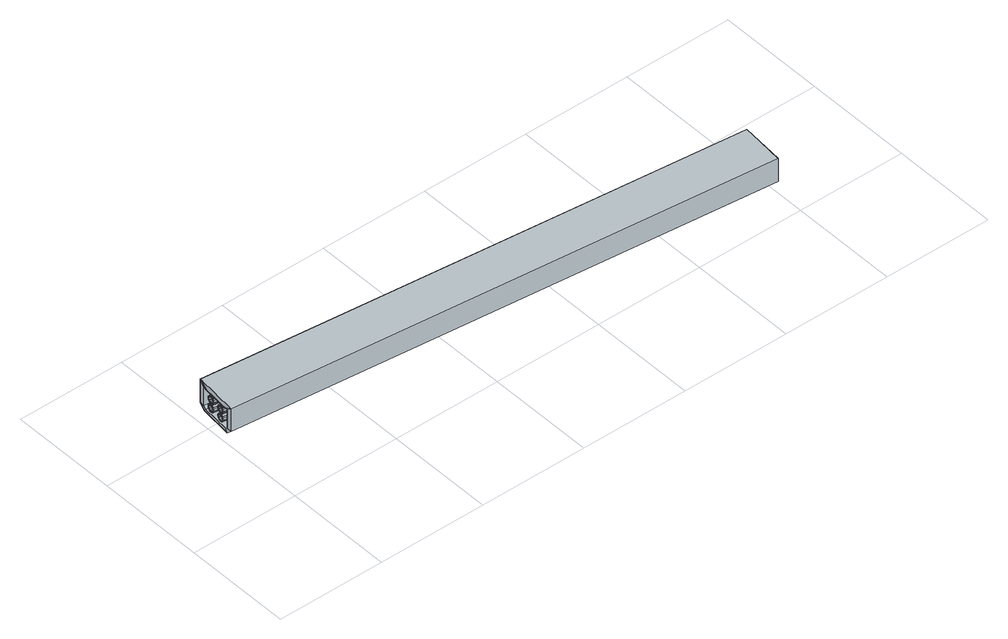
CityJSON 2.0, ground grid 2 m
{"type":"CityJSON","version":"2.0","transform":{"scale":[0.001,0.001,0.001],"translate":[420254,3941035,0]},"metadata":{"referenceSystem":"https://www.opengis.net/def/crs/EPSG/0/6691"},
"CityObjects":{
"object1":{"type":"GenericCityObject","attributes":{"function":"4700","DmGeometricAttribute.dmCode":"0001","occupierType":"300"},"geometry":[{"type":"MultiSurface","lod":"3","boundaries":[[[0,1,2]],[[2,3,4,5]],[[3,6,7,4]],[[6,8,9,7]],[[8,10,11,9]],[[10,12,13,11]],[[12,2,5,13]],[[14,1,15,16]],[[1,0,17,15]],[[0,18,19,17]],[[18,20,21,19]],[[22,23,21]],[[22,24,25,23]],[[24,26,27,25]],[[26,14,16,27]],[[11,23,25,9]],[[9,25,27,7]],[[11,21,23]],[[13,17,19]],[[11,13,19,21]],[[13,5,15,17]],[[5,4,16,15]],[[27,16,4,7]],[[14,3,2,1]],[[26,6,14]],[[24,8,6,26]],[[10,8,24,22]],[[0,12,18]],[[2,12,0]],[[20,22,21]],[[3,14,6]],[[10,22,12]],[[22,20,12]],[[20,18,12]]]}]},
"object2":{"type":"GenericCityObject","attributes":{"function":"5200","DmGeometricAttribute.dmCode":"0001","occupierType":"300"},"geometry":[{"type":"MultiSurface","lod":"3","boundaries":[[[28,29,30]],[[29,31,32]],[[31,33,34]],[[33,35,36]],[[35,37,38]],[[37,39,40]],[[39,41,42,43]],[[41,44,42]],[[44,45,46,47]],[[45,48,46]],[[48,49,50]],[[49,51,52]],[[51,53,54]],[[53,55,56,57]],[[55,58,56]],[[58,28,59]],[[60,61,62,63]],[[61,64,65,62]],[[64,66,65]],[[66,67,68,69]],[[67,70,68]],[[70,71,72]],[[71,73,74,75]],[[73,76,77,74]],[[76,78,77]],[[78,79,80,81]],[[79,82,83,80]],[[82,84,85,83]],[[84,86,87,85]],[[86,88,87]],[[88,89,90]],[[89,60,91]],[[57,68,54]],[[66,64,55]],[[92,93,94]],[[93,95,96]],[[95,97,98]],[[97,99,100]],[[99,101,102]],[[101,103,104]],[[103,105,106,107]],[[105,108,106]],[[108,109,110]],[[109,111,112]],[[111,113,114]],[[113,115,116]],[[115,117,118]],[[117,119,120,121]],[[119,122,123,120]],[[122,92,123]],[[124,125,126,127]],[[125,128,129,126]],[[128,130,129]],[[130,131,132]],[[131,133,134]],[[133,135,136]],[[135,137,138]],[[137,139,140,141]],[[139,142,143,140]],[[142,144,145,143]],[[144,146,145]],[[146,147,148,149]],[[147,150,148]],[[150,151,152,153]],[[151,154,152]],[[154,124,155]],[[121,134,118]],[[130,128,119]],[[156,157,158]],[[157,159,160]],[[159,161,162]],[[161,163,164]],[[163,165,166]],[[165,167,168]],[[167,169,170]],[[169,171,172,173]],[[171,174,175,172]],[[174,176,175]],[[176,177,178]],[[177,179,180]],[[179,181,182,183]],[[181,184,185,182]],[[184,186,187,185]],[[186,156,187]],[[188,189,190,191]],[[189,192,193,190]],[[192,194,195,193]],[[194,196,195]],[[196,197,198]],[[197,199,200]],[[199,201,202]],[[201,203,204]],[[203,205,206,207]],[[205,208,209,206]],[[208,210,209]],[[210,211,212]],[[211,213,214]],[[213,215,216,217]],[[215,218,216]],[[218,188,219]],[[182,198,183]],[[194,192,184]],[[220,221,222]],[[221,223,224]],[[223,225,226]],[[225,227,228]],[[227,229,230]],[[229,231,232]],[[231,233,234]],[[233,235,236,237]],[[235,238,239,236]],[[238,240,239]],[[240,241,242]],[[241,243,244]],[[243,245,246]],[[245,247,248,249]],[[247,250,248]],[[250,220,251]],[[252,253,254,255]],[[253,256,254]],[[256,257,258,259]],[[257,260,261,258]],[[260,262,261]],[[262,263,264,265]],[[263,266,264]],[[266,267,268]],[[267,269,270,271]],[[269,272,273,270]],[[272,274,273]],[[274,275,276,277]],[[275,278,276]],[[278,279,280,281]],[[279,282,280]],[[282,252,283]],[[249,261,246]],[[257,256,247]],[[62,59,30,63]],[[52,54,68,72]],[[50,52,72,75]],[[46,50,75,74]],[[47,46,74,77]],[[42,47,77,81]],[[43,42,81,80]],[[40,43,80,83]],[[38,40,85]],[[36,38,85,87]],[[34,36,87,90]],[[32,34,91]],[[30,32,91,63]],[[56,59,62]],[[69,56,65]],[[89,29,28,60]],[[58,55,64,61]],[[28,58,61,60]],[[88,31,29,89]],[[33,31,88]],[[84,35,33,86]],[[37,35,84]],[[79,39,37,82]],[[78,41,39,79]],[[76,44,41,78]],[[73,45,44,76]],[[71,48,45,73]],[[70,49,48,71]],[[67,51,49,70]],[[53,51,67]],[[126,123,94,127]],[[116,118,134,136]],[[114,116,136,138]],[[112,114,138,141]],[[110,112,141,140]],[[106,110,140,143]],[[107,106,143,145]],[[104,107,145,149]],[[102,104,148]],[[100,102,148,153]],[[98,100,153,152]],[[96,98,155]],[[94,96,155,127]],[[120,123,126]],[[132,120,129]],[[154,93,92,124]],[[122,119,128,125]],[[92,122,125,124]],[[151,95,93,154]],[[97,95,151]],[[147,99,97,150]],[[101,99,147]],[[144,103,101,146]],[[142,105,103,144]],[[139,108,105,142]],[[137,109,108,139]],[[135,111,109,137]],[[133,113,111,135]],[[131,115,113,133]],[[117,115,131]],[[190,187,158,191]],[[180,183,198,200]],[[178,180,200,202]],[[175,178,202,204]],[[172,175,204,207]],[[173,172,207,206]],[[170,173,206,209]],[[168,170,209,212]],[[166,168,214]],[[164,166,214,217]],[[162,164,217,216]],[[160,162,219]],[[158,160,219,191]],[[185,187,190]],[[195,185,193]],[[218,157,156,188]],[[186,184,192,189]],[[156,186,189,188]],[[215,159,157,218]],[[161,159,215]],[[211,163,161,213]],[[210,165,163,211]],[[208,167,165,210]],[[205,169,167,208]],[[203,171,169,205]],[[201,174,171,203]],[[199,176,174,201]],[[177,176,199]],[[196,179,177,197]],[[179,196,194,184,181]],[[254,251,222,255]],[[244,246,261,265]],[[242,244,265,264]],[[239,242,264,268]],[[236,239,268,271]],[[237,236,271,270]],[[234,237,270,273]],[[232,234,273,277]],[[230,232,276]],[[228,230,276,281]],[[226,228,281,280]],[[224,226,283]],[[222,224,283,255]],[[248,251,254]],[[258,248,259]],[[282,221,220,252]],[[250,247,256,253]],[[220,250,253,252]],[[279,223,221,282]],[[225,223,279]],[[275,227,225,278]],[[274,229,227,275]],[[272,231,229,274]],[[269,233,231,272]],[[267,235,233,269]],[[266,238,235,267]],[[263,240,238,266]],[[241,240,263]],[[260,243,241,262]],[[243,260,257,247,245]],[[32,30,29]],[[34,32,31]],[[36,34,33]],[[38,36,35]],[[40,38,37]],[[43,40,39]],[[47,42,44]],[[50,46,48]],[[52,50,49]],[[54,52,51]],[[57,54,53]],[[59,56,58]],[[30,59,28]],[[69,65,66]],[[72,68,70]],[[75,72,71]],[[81,77,78]],[[90,87,88]],[[91,90,89]],[[63,91,60]],[[69,68,57]],[[56,69,57]],[[96,94,93]],[[98,96,95]],[[100,98,97]],[[102,100,99]],[[104,102,101]],[[107,104,103]],[[110,106,108]],[[112,110,109]],[[114,112,111]],[[116,114,113]],[[118,116,115]],[[121,118,117]],[[94,123,92]],[[132,129,130]],[[134,132,131]],[[136,134,133]],[[138,136,135]],[[141,138,137]],[[149,145,146]],[[153,148,150]],[[155,152,154]],[[127,155,124]],[[132,134,121]],[[120,132,121]],[[160,158,157]],[[162,160,159]],[[164,162,161]],[[166,164,163]],[[168,166,165]],[[170,168,167]],[[173,170,169]],[[178,175,176]],[[180,178,177]],[[183,180,179]],[[158,187,156]],[[198,195,196]],[[200,198,197]],[[202,200,199]],[[204,202,201]],[[207,204,203]],[[212,209,210]],[[214,212,211]],[[217,214,213]],[[219,216,218]],[[191,219,188]],[[195,198,182]],[[185,195,182]],[[224,222,221]],[[226,224,223]],[[228,226,225]],[[230,228,227]],[[232,230,229]],[[234,232,231]],[[237,234,233]],[[242,239,240]],[[244,242,241]],[[246,244,243]],[[249,246,245]],[[251,248,250]],[[222,251,220]],[[259,254,256]],[[265,261,262]],[[268,264,266]],[[271,268,267]],[[277,273,274]],[[281,276,278]],[[283,280,282]],[[255,283,252]],[[258,261,249]],[[248,258,249]],[[83,85,40]],[[90,91,34]],[[65,56,62]],[[86,33,88]],[[82,37,84]],[[66,53,67]],[[55,53,66]],[[149,148,104]],[[152,155,98]],[[129,120,126]],[[150,97,151]],[[146,101,147]],[[130,117,131]],[[119,117,130]],[[212,214,168]],[[216,219,162]],[[193,185,190]],[[213,161,215]],[[197,177,199]],[[277,276,232]],[[280,283,226]],[[259,248,254]],[[278,225,279]],[[262,241,263]]]}]}
},
"vertices":[
[10178,1347,1390],[10178,1347,1020],[10189,1446,1020],[10178,1345,920],[234,2362,920],[245,2463,1020],[10117,728,920],[167,1745,920],[10107,631,1020],[156,1648,1020],[10107,631,1470],[156,1648,1470],[10189,1446,1470],[245,2463,1470],[10173,1295,970],[234,2364,1020],[228,2313,970],[234,2364,1390],[10170,1271,1375],[226,2289,1375],[10125,805,1375],[175,1823,1375],[10117,730,1390],[167,1747,1390],[10117,730,1020],[167,1747,1020],[10122,777,970],[172,1795,970],
[10151,1081,1090],[10151,1086,1119],[206,2103,1090],[10153,1102,1143],[207,2109,1119],[10155,1126,1159],[209,2125,1143],[10159,1155,1165],[211,2149,1159],[10162,1184,1159],[214,2178,1165],[10164,1208,1143],[218,2207,1159],[10166,1224,1119],[222,2247,1119],[220,2231,1143],[10167,1230,1090],[10166,1224,1060],[222,2247,1060],[223,2252,1090],[10164,1208,1037],[10162,1184,1021],[220,2231,1037],[10159,1155,1015],[218,2207,1020],[10155,1126,1020],[214,2178,1015],[10153,1103,1037],[209,2125,1037],[211,2149,1020],[10151,1087,1060],[207,2109,1060],[10153,1101,1090],[10153,1105,1068],[209,2128,1068],[209,2123,1090],[10154,1117,1051],[210,2139,1051],[10156,1134,1039],[10159,1155,1035],[214,2178,1035],[212,2157,1039],[10161,1176,1039],[10163,1194,1051],[217,2199,1039],[10164,1206,1068],[220,2228,1068],[219,2217,1051],[10165,1210,1090],[220,2233,1090],[10164,1206,1111],[10163,1194,1128],[219,2217,1128],[220,2228,1111],[10161,1176,1140],[217,2199,1140],[10159,1155,1145],[214,2178,1145],[10156,1134,1140],[212,2157,1140],[10154,1117,1128],[10153,1105,1111],[210,2139,1128],[209,2128,1111],[10151,1081,1260],[10151,1086,1289],[206,2103,1260],[10153,1102,1313],[207,2109,1289],[10155,1126,1329],[209,2125,1313],[10159,1155,1335],[211,2149,1329],[10162,1184,1329],[214,2178,1335],[10164,1208,1313],[218,2207,1329],[10166,1224,1289],[222,2247,1289],[220,2231,1313],[10167,1230,1260],[10166,1224,1230],[223,2252,1260],[10164,1208,1207],[222,2247,1230],[10162,1184,1191],[220,2231,1207],[10159,1155,1185],[218,2207,1190],[10155,1126,1190],[214,2178,1185],[10153,1103,1207],[209,2125,1207],[211,2149,1190],[10151,1087,1230],[207,2109,1230],[10153,1101,1260],[10153,1105,1238],[209,2128,1238],[209,2123,1260],[10154,1117,1221],[210,2139,1221],[10156,1134,1209],[10159,1155,1205],[212,2157,1209],[10161,1176,1209],[214,2178,1205],[10163,1194,1221],[217,2199,1209],[10164,1206,1238],[219,2217,1221],[10165,1210,1260],[220,2233,1260],[220,2228,1238],[10164,1206,1281],[220,2228,1281],[10163,1194,1298],[219,2217,1298],[10161,1176,1310],[10159,1155,1315],[214,2178,1315],[217,2199,1310],[10156,1134,1310],[10154,1117,1298],[210,2139,1298],[212,2157,1310],[10153,1105,1281],[209,2128,1281],[10127,831,1260],[10127,837,1289],[182,1854,1260],[10129,853,1313],[183,1860,1289],[10132,877,1329],[185,1876,1313],[10135,906,1335],[187,1899,1329],[10138,935,1329],[191,1928,1335],[10140,958,1313],[194,1957,1329],[10142,974,1289],[196,1981,1313],[10143,980,1260],[199,2003,1260],[198,1997,1289],[10142,974,1230],[198,1997,1230],[10140,958,1207],[10138,935,1191],[196,1981,1207],[10135,906,1185],[194,1957,1190],[10132,877,1190],[187,1899,1190],[191,1928,1185],[10129,853,1207],[185,1876,1207],[10127,837,1230],[183,1860,1230],[10129,851,1260],[10129,855,1238],[185,1878,1238],[185,1874,1260],[10130,867,1221],[186,1890,1221],[10132,884,1209],[188,1907,1209],[10135,906,1205],[10137,927,1209],[191,1928,1205],[10139,944,1221],[193,1950,1209],[10140,956,1238],[195,1967,1221],[10141,960,1260],[196,1979,1238],[10140,956,1281],[196,1979,1281],[196,1983,1260],[10139,944,1298],[195,1967,1298],[10137,927,1310],[10135,906,1315],[193,1950,1310],[10132,884,1310],[191,1928,1315],[10130,867,1298],[186,1890,1298],[188,1907,1310],[10129,855,1281],[185,1878,1281],[10127,831,1090],[10127,837,1119],[182,1854,1090],[10129,853,1143],[183,1860,1119],[10132,877,1159],[185,1876,1143],[10135,906,1165],[187,1899,1159],[10138,935,1159],[191,1928,1165],[10140,958,1143],[194,1957,1159],[10142,974,1119],[196,1981,1143],[10143,980,1090],[199,2003,1090],[198,1997,1119],[10142,974,1060],[198,1997,1060],[10140,958,1037],[10138,935,1021],[196,1981,1037],[10135,906,1015],[194,1957,1020],[10132,877,1020],[191,1928,1015],[10129,853,1037],[185,1876,1037],[187,1899,1020],[10127,837,1060],[183,1860,1060],[10129,851,1090],[10129,855,1068],[185,1878,1068],[185,1874,1090],[10130,867,1051],[10132,884,1039],[188,1907,1039],[186,1890,1051],[10135,906,1035],[191,1928,1035],[10137,927,1039],[10139,944,1051],[195,1967,1051],[193,1950,1039],[10140,956,1068],[10141,960,1090],[196,1979,1068],[10140,956,1111],[196,1979,1111],[196,1983,1090],[10139,944,1128],[195,1967,1128],[10137,927,1140],[10135,906,1145],[191,1928,1145],[193,1950,1140],[10132,884,1140],[10130,867,1128],[186,1890,1128],[188,1907,1140],[10129,855,1111],[185,1878,1111]
]}
